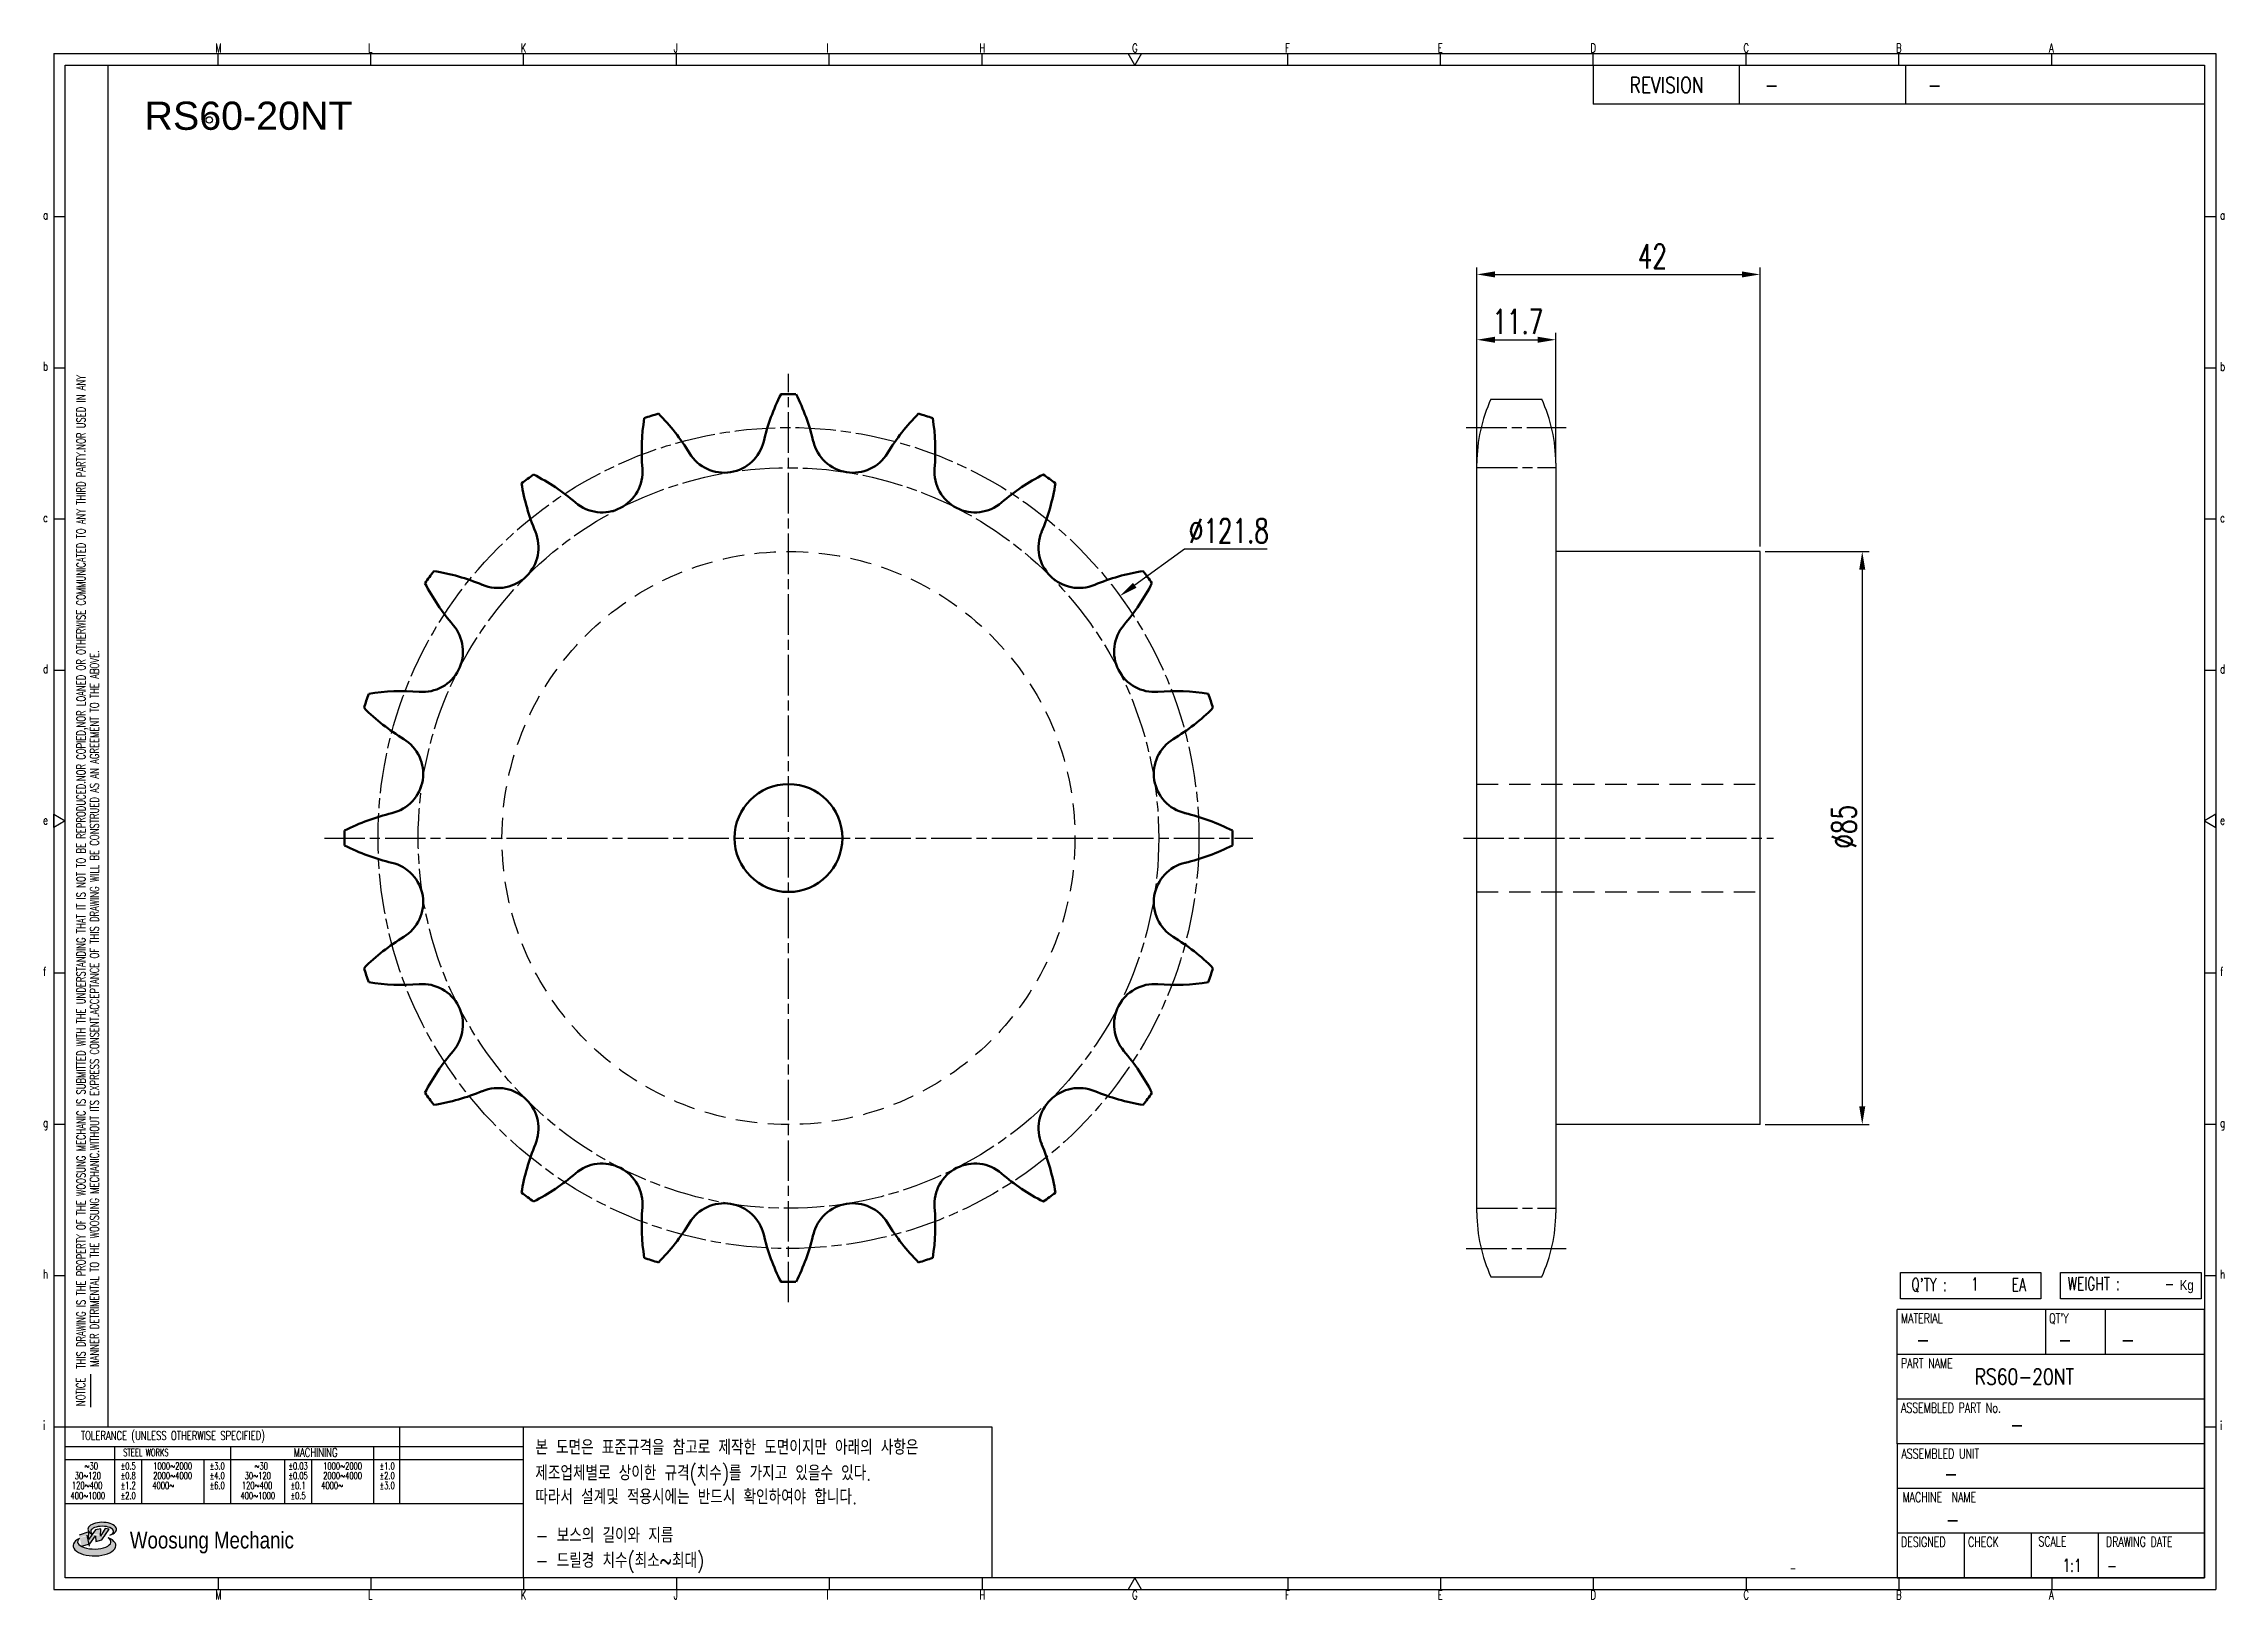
# Model space of a CAD drawing. Header units: millimetres. Extents: x 24105 to 24429, y 30 to 261.
import ezdxf
from ezdxf.enums import TextEntityAlignment as Align

# ---------------------------------------------------------------- set-up
doc = ezdxf.new("R2010")
doc.units = ezdxf.units.MM
for name, pattern in [('AM_ISO08W050', [18, 12, -1.5, 3, -1.5]), ('AM_ISO08W050x2', [9, 6, -0.75, 1.5, -0.75]), ('HIDDEN', [9.525, 6.35, -3.175])]:
    doc.linetypes.add(name, pattern=pattern)
for name, color, linetype, lineweight in [('AM_0N', 7, 'Continuous', 50), ('AM_7', 4, 'AM_ISO08W050', 25), ('AM_7N', 4, 'AM_ISO08W050', 25)]:
    doc.layers.add(name, color=color, linetype=linetype, lineweight=lineweight)
for name, color, linetype in [('HL', 2, 'HIDDEN'), ('S-DIM', 7, 'Continuous'), ('TITLE', 7, 'Continuous'), ('도면레이아웃', 7, 'Continuous')]:
    doc.layers.add(name, color=color, linetype=linetype)
doc.styles.add('HAN', font='ROMANS.shx', dxfattribs={"width": 0.7, "bigfont": 'whgtxt.shx'})
doc.styles.add('HKD_ST2', font='romans.shx', dxfattribs={"width": 0.7, "height": 4, "bigfont": '@extfont2.shx'})
doc.styles.add('HSG', font='SIMPLEX.shx', dxfattribs={"width": 0.7, "bigfont": 'HSG.shx'})
doc.styles.add('ROMANS', font='romans.shx', dxfattribs={"width": 0.7, "bigfont": 'whgtxt.shx'})
doc.styles.add('SLDTEXTSTYLE4', font='arial.ttf', dxfattribs={"width": 0.8})
doc.styles.get("Standard").update_dxf_attribs({"font": 'arial.ttf'})
doc.dimstyles.new('APP6', dxfattribs={"dimscale": 1.5, "dimtxt": 2.4, "dimasz": 1.8, "dimexe": 0.7, "dimexo": 0.5, "dimgap": 0.6, "dimtad": 1, "dimtoh": 1, "dimdec": 1, "dimrnd": 0.01, "dimzin": 9, "dimdsep": 46, "dimtxsty": 'HSG', "dimcen": 0, "dimclrd": 1, "dimclre": 1, "dimclrt": 256, "dimazin": 2, "dimtp": 1, "dimtm": 1, "dimtfac": 0.5, "dimtdec": 1, "dimtofl": 0, "dimtmove": 0, "dimatfit": 3, "dimfxl": 0, "dimtvp": 1, "dimtolj": 2, "dimlwd": -1, "dimlwe": -1, "dimarcsym": 0})

# ---------------------------------------------------------------- blocks, each defined once
blk = doc.blocks.new('SUYWSHJH')
at = {"layer": '도면레이아웃'}
h = blk.add_hatch(color=10, dxfattribs=at)
h.paths.add_polyline_path([(1.544, 35.177), (1.554, 34.966), (1.779, 35.034), (2.054, 35.422), (1.908, 35.446), (1.728, 35.167), (1.741, 35.439), (1.547, 35.405), (1.292, 35.041), (1.295, 35.33), (0.943, 35.208), (1.03, 34.8), (1.336, 34.885)])
edge = h.paths.add_edge_path()
edge.add_ellipse((1.795, 35.421), major_axis=(-0.53, 0), ratio=0.487785, start_angle=122.36065, end_angle=403.39574)
edge.add_line((1.411, 35.244), (1.419, 35.261))
edge.add_ellipse((1.798, 35.344), major_axis=(-0.423, 0), ratio=0.444396, start_angle=131.58977, end_angle=386.19408, ccw=False)
edge = h.paths.add_edge_path()
edge.add_ellipse((1.512, 34.815), major_axis=(-0.793, 0), ratio=0.480113, start_angle=314.67633, end_angle=590.85213)
edge.add_ellipse((1.501, 34.958), major_axis=(-0.62, 0), ratio=0.43311, start_angle=331.7024, end_angle=574.42495, ccw=False)
for p, q in [((0, 90.118), (80.15, 90.118)), ((0, 90.118), (0, 33.191)), ((6.089, 89.693), (6.089, 90.118)), ((11.753, 89.693), (11.753, 90.118)), ((17.418, 89.693), (17.418, 90.118)), ((23.082, 89.693), (23.082, 90.118)), ((28.746, 89.693), (28.746, 90.118)), ((34.411, 89.693), (34.411, 90.118)), ((45.739, 89.693), (45.739, 90.118)), ((51.404, 89.693), (51.404, 90.118)), ((57.068, 89.693), (57.068, 90.118)), ((62.732, 89.693), (62.732, 90.118)), ((68.397, 89.693), (68.397, 90.118)), ((74.061, 89.693), (74.061, 90.118)), ((80.15, 90.118), (80.15, 33.191)), ((0, 84.085), (0.425, 84.085)), ((79.725, 84.085), (80.15, 84.085)), ((0, 78.478), (0.425, 78.478)), ((79.725, 78.478), (80.15, 78.478)), ((0, 72.87), (0.425, 72.87)), ((79.725, 72.87), (80.15, 72.87)), ((0, 67.262), (0.425, 67.262)), ((79.725, 67.262), (80.15, 67.262)), ((0, 56.047), (0.425, 56.047)), ((79.725, 56.047), (80.15, 56.047)), ((0, 50.439), (0.425, 50.439)), ((79.725, 50.439), (80.15, 50.439)), ((0, 44.832), (0.425, 44.832)), ((79.725, 44.832), (80.15, 44.832)), ((1.377, 39.947), (1.377, 41.174)), ((0, 39.224), (0.425, 39.224)), ((79.725, 39.224), (80.15, 39.224)), ((0, 33.191), (80.15, 33.191)), ((6.089, 33.616), (6.089, 33.191)), ((11.753, 33.616), (11.753, 33.191)), ((17.418, 33.616), (17.418, 33.191)), ((23.082, 33.616), (23.082, 33.191)), ((28.746, 33.616), (28.746, 33.191)), ((34.411, 33.616), (34.411, 33.191)), ((45.739, 33.616), (45.739, 33.191)), ((51.404, 33.616), (51.404, 33.191)), ((57.068, 33.616), (57.068, 33.191)), ((62.732, 33.616), (62.732, 33.191)), ((68.397, 33.616), (68.397, 33.191)), ((74.061, 33.616), (74.061, 33.191))]:
    blk.add_line(p, q)
at = {"color": 2}
for p, q in [((2.017, 39.224), (2.017, 89.693)), ((0.425, 39.224), (17.418, 39.224)), ((12.816, 39.224), (12.816, 36.382)), ((17.418, 33.616), (17.418, 39.224)), ((0.425, 38.487), (17.418, 38.487)), ((0.425, 38.012), (17.418, 38.012)), ((2.257, 38.487), (2.257, 36.382)), ((3.257, 38.012), (3.257, 36.382)), ((5.557, 38.012), (5.557, 36.382)), ((6.557, 38.5), (6.557, 36.382)), ((8.557, 38.012), (8.557, 36.382)), ((9.557, 38.026), (9.557, 36.382)), ((11.857, 38.487), (11.857, 36.382)), ((0.425, 36.382), (17.418, 36.382))]:
    blk.add_line(p, q, dxfattribs=at)
at = {"color": 6, "ltscale": 0.5}
for p, q in [((57.068, 89.693), (57.068, 88.246)), ((62.47, 89.693), (62.47, 88.246)), ((68.635, 89.693), (68.635, 88.246)), ((79.725, 88.246), (57.068, 88.246)), ((68.336, 38.59), (68.336, 43.563)), ((79.725, 43.563), (68.336, 43.563)), ((73.827, 43.563), (73.827, 41.905)), ((76.037, 43.563), (76.037, 41.905)), ((79.725, 38.59), (79.725, 43.563)), ((79.725, 41.905), (68.336, 41.905)), ((79.725, 40.248), (68.336, 40.248)), ((68.336, 38.59), (68.336, 33.616)), ((79.725, 38.59), (68.336, 38.59)), ((79.725, 33.616), (79.725, 38.59)), ((79.725, 36.932), (68.336, 36.932)), ((79.725, 35.274), (68.336, 35.274)), ((70.822, 33.616), (70.822, 35.274)), ((73.309, 33.616), (73.309, 35.274)), ((75.796, 33.616), (75.796, 35.274)), ((68.336, 33.616), (79.725, 33.616))]:
    blk.add_line(p, q, dxfattribs=at)
for points in [[(40.075, 89.693), (39.83, 90.118), (40.32, 90.118)], [(0.425, 89.693), (79.725, 89.693), (79.725, 33.616), (0.425, 33.616)], [(0.425, 61.679), (0, 61.433), (0, 61.924)], [(79.725, 61.679), (80.15, 61.433), (80.15, 61.924)], [(40.075, 33.616), (39.83, 33.191), (40.32, 33.191)]]:
    blk.add_lwpolyline(points, close=True)
at = {"layer": 'TITLE', "color": 20}
for p, q in [((68.449, 43.961), (68.449, 44.936)), ((68.449, 44.936), (73.654, 44.936)), ((73.654, 44.936), (73.654, 43.961)), ((74.39, 43.961), (74.39, 44.936)), ((74.39, 44.936), (79.595, 44.936)), ((79.595, 44.936), (79.595, 43.961)), ((73.654, 43.961), (68.449, 43.961)), ((79.595, 43.961), (74.39, 43.961))]:
    blk.add_line(p, q, dxfattribs=at)
at = {"layer": '도면레이아웃'}
for p, q in [((1.295, 35.33), (0.943, 35.208)), ((1.03, 34.8), (1.336, 34.885)), ((1.224, 35.208), (1.311, 34.8)), ((1.224, 35.208), (1.224, 35.208)), ((1.547, 35.405), (1.292, 35.041)), ((1.292, 35.041), (1.295, 35.33)), ((1.336, 34.885), (1.544, 35.177)), ((1.419, 35.261), (1.411, 35.244)), ((1.544, 35.177), (1.554, 34.966)), ((1.741, 35.439), (1.547, 35.405)), ((1.554, 34.966), (1.779, 35.034)), ((1.908, 35.446), (1.728, 35.167)), ((1.728, 35.167), (1.741, 35.439)), ((1.779, 35.034), (2.054, 35.422)), ((2.054, 35.422), (1.908, 35.446))]:
    blk.add_line(p, q, dxfattribs=at)
for centre, major_axis, ratio, start_param, end_param in [((1.795, 35.421), (-0.53, 0), 0.487785, 2.135596, 7.040584), ((1.512, 34.815), (-0.793, 0), 0.480113, 5.492138, 10.312315), ((1.501, 34.958), (-0.62, 0), 0.43311, 5.789299, 10.025607), ((1.798, 35.344), (-0.423, 0), 0.444396, 2.296675, 6.740358)]:
    blk.add_ellipse(centre, major_axis=major_axis, ratio=ratio, start_param=start_param, end_param=end_param, dxfattribs=at)
at = {"color": 4, "style": 'HKD_ST2', "width": 0.7}
for s, p in [('M', (5.988, 90.164)), ('L', (11.652, 90.164)), ('K', (17.316, 90.164)), ('J', (22.981, 90.164)), ('I', (28.645, 90.164)), ('H', (34.309, 90.164)), ('G', (39.974, 90.164)), ('F', (45.638, 90.164)), ('E', (51.302, 90.164)), ('D', (56.967, 90.164)), ('C', (62.631, 90.164)), ('B', (68.295, 90.164)), ('A', (73.96, 90.164)), ('a', (-0.395, 83.976)), ('a', (80.305, 83.97)), ('b', (-0.395, 78.368)), ('b', (80.305, 78.362)), ('c', (-0.395, 72.76)), ('c', (80.305, 72.754)), ('d', (-0.395, 67.153)), ('d', (80.305, 67.147)), ('e', (-0.395, 61.545)), ('e', (80.305, 61.539)), ('f', (-0.395, 55.937)), ('f', (80.305, 55.931)), ('g', (-0.395, 50.33)), ('g', (80.305, 50.324)), ('h', (-0.395, 44.722)), ('h', (80.305, 44.716)), ('i', (-0.395, 39.114)), ('i', (80.305, 39.108)), ('M', (5.988, 32.824)), ('L', (11.652, 32.824)), ('K', (17.316, 32.824)), ('J', (22.981, 32.824)), ('I', (28.645, 32.824)), ('H', (34.309, 32.824)), ('G', (39.974, 32.824)), ('F', (45.638, 32.824)), ('E', (51.302, 32.824)), ('D', (56.967, 32.824)), ('C', (62.631, 32.824)), ('B', (68.295, 32.824)), ('A', (73.96, 32.824))]:
    blk.add_text(s, height=0.326, dxfattribs=at).set_placement(p)
for s, height, style, width, p in [('REVISION', 0.5806, 'HAN', 0.8, (58.415, 88.664)), ('-', 0.581, 'HAN', 0.8, (63.426, 88.664)), ('-', 0.581, 'HAN', 0.8, (69.468, 88.664)), ("Q'TY : ", 0.4746, 'HKD_ST2', 0.7, (68.857, 44.253)), ('1', 0.475, 'HKD_ST2', 0.7, (71.071, 44.275)), ('EA', 0.4746, 'HKD_ST2', 0.7, (72.578, 44.253)), ('WEIGHT : ', 0.4746, 'HKD_ST2', 0.7, (74.65, 44.286)), ('-', 0.581, 'HAN', 0.8, (69.029, 42.157)), ('-', 0.581, 'HAN', 0.8, (74.289, 42.157)), ('-', 0.581, 'HAN', 0.8, (76.623, 42.157)), ('-', 0.581, 'HAN', 0.8, (72.515, 39.013)), ('-', 0.581, 'HAN', 0.8, (70.067, 37.189)), ('-', 0.581, 'HAN', 0.8, (70.126, 35.48)), ('1:1', 0.4746, 'HKD_ST2', 0.7, (74.458, 33.848)), ('-', 0.475, 'HKD_ST2', 0.7, (76.112, 33.837))]:
    blk.add_text(s, height=height, dxfattribs=dict(style=style, width=width)).set_placement(p)
at = {"color": 6, "style": 'HKD_ST2', "width": 0.7}
for s, p in [(' THIS DRAWING IS THE PROPERTY OF THE WOOSUNG MECHANIC IS SUBMITTED WITH THE UNDERSTANDING THAT IT IS NOT TO BE REPRODUCED.NOR COPIED,NOR LOANED OR OTHERWISE COMMUNICATED TO ANY THIRD PARTY.NOR USED IN ANY', (1.173, 41.217)), ('MANNER DETRIMENTAL TO THE WOOSUNG MECHANIC.WITHOUT ITS EXPRESS CONSENT.ACCEPTANCE OF THIS DRAWING WILL BE CONSTRUED AS AN AGREEMENT TO THE ABOVE.', (1.672, 41.447))]:
    blk.add_text(s, height=0.326266, rotation=90, dxfattribs=at).set_placement(p)
at = {"style": 'HKD_ST2', "width": 0.7}
blk.add_text('-', height=0.475, dxfattribs=at).set_placement((78.613, 44.286), align=Align.RIGHT)
at = {"color": 4, "style": 'HKD_ST2', "width": 0.7}
for s, height, p in [('MATERIAL', 0.3651, (68.474, 43.425)), ("QT'Y", 0.3651, (73.965, 43.425)), ('PART NAME', 0.3651, (68.474, 41.756)), ('ASSEMBLED PART No.', 0.36511, (68.474, 40.109)), ('ASSEMBLED UNIT', 0.36511, (68.49, 38.408)), ('MACHINE  NAME', 0.36511, (68.532, 36.794)), ('DESIGNED', 0.3651, (68.474, 35.136)), ('CHECK', 0.3651, (70.961, 35.136)), ('SCALE', 0.3651, (73.566, 35.153)), ('DRAWING DATE', 0.36511, (76.071, 35.141))]:
    blk.add_text(s, height=height, dxfattribs=at).set_placement(p, align=Align.TOP_LEFT)
at = {"style": 'HKD_ST2', "width": 0.7}
blk.add_text('NOTICE', height=0.3263, rotation=90, dxfattribs=at).set_placement((1.163, 39.988))
for s, height, style, width, p in [('TOLERANCE (UNLESS OTHERWISE SPECIFIED)', 0.32627, 'HKD_ST2', 0.7, (4.417, 38.896)), ('-', 0.326, 'ROMANS', 0.65, (64.469, 33.975))]:
    blk.add_text(s, height=height, dxfattribs=dict(style=style, width=width)).set_placement(p, align=Align.MIDDLE_CENTER)
at = {"color": 4, "style": 'HKD_ST2', "width": 0.7}
for s, height, p in [('STEEL WORKS', 0.26101, (3.416, 38.268)), ('MACHINING', 0.3263, (9.707, 38.27)), ('%%P0.5', 0.261, (2.757, 37.762)), ('%%P0.8', 0.261, (2.757, 37.411)), ('%%P3.0', 0.261, (6.057, 37.762)), ('%%P4.0', 0.261, (6.057, 37.411)), ('%%P0.03', 0.261, (9.057, 37.762)), ('%%P0.05', 0.261, (9.057, 37.411)), ('%%P1.0', 0.261, (12.357, 37.762)), ('%%P2.0', 0.261, (12.357, 37.411)), ('%%P1.2', 0.261, (2.757, 37.045)), ('%%P2.0', 0.261, (2.757, 36.67)), ('%%P6.0', 0.261, (6.057, 37.045)), ('%%P0.1', 0.261, (9.057, 37.045)), ('%%P0.5', 0.261, (9.057, 36.67)), ('%%P3.0', 0.261, (12.357, 37.045))]:
    blk.add_text(s, height=height, dxfattribs=at).set_placement(p, align=Align.MIDDLE)
for s, height, p in [('30%%126120', 0.261, (1.263, 37.411)), ('%%12630', 0.261, (1.389, 37.762)), ('2000%%1264000', 0.26101, (4.407, 37.411)), ('1000%%1262000', 0.26101, (4.407, 37.762)), ('30%%126120', 0.261, (7.563, 37.411)), ('%%12630', 0.261, (7.689, 37.762)), ('2000%%1264000', 0.26101, (10.707, 37.411)), ('1000%%1262000', 0.26101, (10.707, 37.762)), ('400%%1261000', 0.26101, (1.263, 36.67)), ('120%%126400', 0.26101, (1.237, 37.045)), ('4000%%126', 0.261, (4.061, 37.045)), ('400%%1261000', 0.26101, (7.563, 36.67)), ('120%%126400', 0.26101, (7.537, 37.045)), ('4000%%126', 0.261, (10.321, 37.045))]:
    blk.add_text(s, height=height, dxfattribs=at).set_placement(p, align=Align.MIDDLE_CENTER)
at = {"color": 1, "style": 'SLDTEXTSTYLE4', "width": 0.8}
blk.add_text('Woosung Mechanic', height=0.61957, dxfattribs=at).set_placement((2.822, 34.711))
at = {"layer": 'TITLE', "width": 0.8}
blk.add_text('Kg', height=0.3789, dxfattribs=at).set_placement((78.807, 44.286))
blk = doc.blocks.new('*D2')
at = {"layer": 'Defpoints', "color": 0, "transparency": 16777216}
for p in [(24359.81, 226.72), (24317.81, 191.51), (24359.81, 185.62)]:
    blk.add_point(p, dxfattribs=at)
at = {"layer": 'S-DIM', "color": 1, "transparency": 16777216}
for p, q in [((24317.81, 192.26), (24317.81, 227.77)), ((24320.51, 226.72), (24357.11, 226.72)), ((24359.81, 186.37), (24359.81, 227.77))]:
    blk.add_line(p, q, dxfattribs=at)
for points in [[(24320.51, 227.17), (24320.51, 226.27), (24317.81, 226.72)], [(24357.11, 227.17), (24357.11, 226.27), (24359.81, 226.72)]]:
    blk.add_solid(points, dxfattribs=at)
at = {"layer": 'S-DIM', "transparency": 16777216, "insert": (24343.84, 229.42), "char_height": 3.6, "attachment_point": 5, "style": 'HSG'}
blk.add_mtext('\\A2;42', dxfattribs=at)
blk = doc.blocks.new('*D3')
at = {"layer": 'Defpoints', "color": 0, "transparency": 16777216}
for p in [(24329.51, 217.03), (24317.81, 198.72), (24329.51, 198.72)]:
    blk.add_point(p, dxfattribs=at)
at = {"layer": 'S-DIM', "color": 1, "transparency": 16777216}
for p, q in [((24317.81, 199.47), (24317.81, 218.08)), ((24320.51, 217.03), (24326.81, 217.03)), ((24329.51, 199.47), (24329.51, 218.08))]:
    blk.add_line(p, q, dxfattribs=at)
for points in [[(24320.51, 217.48), (24320.51, 216.58), (24317.81, 217.03)], [(24326.81, 217.48), (24326.81, 216.58), (24329.51, 217.03)]]:
    blk.add_solid(points, dxfattribs=at)
at = {"layer": 'S-DIM', "transparency": 16777216, "insert": (24323.88, 219.73), "char_height": 3.6, "attachment_point": 5, "style": 'HSG'}
blk.add_mtext('\\A2;11.7', dxfattribs=at)
blk = doc.blocks.new('*D4')
at = {"layer": 'Defpoints', "color": 0, "transparency": 16777216}
for p in [(24264.87, 179.02), (24166.51, 107.22)]:
    blk.add_point(p, dxfattribs=at)
at = {"layer": 'S-DIM', "color": 1, "transparency": 16777216}
for p, q in [((24274.41, 185.99), (24267.05, 180.62)), ((24286.71, 185.99), (24274.41, 185.99))]:
    blk.add_line(p, q, dxfattribs=at)
blk.add_solid([(24266.78, 180.98), (24267.32, 180.25), (24264.87, 179.02)], dxfattribs=at)
at = {"layer": 'S-DIM', "transparency": 16777216, "insert": (24281.01, 188.69), "char_height": 3.6, "attachment_point": 5, "style": 'HSG'}
blk.add_mtext('\\A2;∅121.8', dxfattribs=at)
blk = doc.blocks.new('*D5')
at = {"layer": 'Defpoints', "color": 0, "transparency": 16777216}
for p in [(24359.81, 185.62), (24359.81, 100.62), (24374.97, 100.62)]:
    blk.add_point(p, dxfattribs=at)
at = {"layer": 'S-DIM', "color": 1, "transparency": 16777216}
for p, q in [((24360.56, 185.62), (24376.02, 185.62)), ((24374.97, 182.92), (24374.97, 103.32)), ((24360.56, 100.62), (24376.02, 100.62))]:
    blk.add_line(p, q, dxfattribs=at)
for points in [[(24374.52, 182.92), (24375.42, 182.92), (24374.97, 185.62)], [(24374.52, 103.32), (24375.42, 103.32), (24374.97, 100.62)]]:
    blk.add_solid(points, dxfattribs=at)
at = {"layer": 'S-DIM', "transparency": 16777216, "insert": (24372.27, 144.79), "char_height": 3.6, "attachment_point": 5, "rotation": 90, "style": 'HSG'}
blk.add_mtext('\\A2;%%c85', dxfattribs=at)

msp = doc.modelspace()

# ---------------------------------------------------------------- linework, layer by layer
for p, q in [((24319.89, 208.22), (24327.42, 208.22)), ((24317.81, 87.53), (24317.81, 198.72)), ((24329.51, 198.72), (24329.51, 87.53)), ((24359.81, 185.62), (24329.51, 185.62)), ((24359.81, 100.62), (24359.81, 185.62)), ((24359.81, 100.62), (24329.51, 100.62)), ((24319.89, 78.03), (24327.42, 78.03))]:
    msp.add_line(p, q)
at = {"color": 4}
msp.add_lwpolyline([(24176.4, 55.8), (24245.87, 55.8), (24245.87, 33.36), (24176.4, 33.36)], close=True, dxfattribs=at)
msp.add_circle((24129.77, 249.63), 0.483)
for centre, start, end in [((24340.51, 198.72), 155.2599, 180), ((24306.81, 198.72), 0, 24.7401), ((24340.51, 87.53), 180, 204.7401), ((24306.81, 87.53), 335.2599, 0)]:
    msp.add_arc(centre, 22.7, start, end)
at = {"layer": 'AM_0N'}
msp.add_circle((24215.69, 143.12), 8, dxfattribs=at)
for centre, radius, start, end in [((24242.62, 194.73), 31.44, 153.0871, 166.75), ((24215.69, 143.12), 65.85, 89.0329, 90.9671), ((24188.77, 194.73), 31.44, 13.25, 26.9129), ((24225.35, 200.53), 31.44, 171.0871, 184.75), ((24215.69, 143.12), 65.85, 107.0329, 108.9671), ((24174.13, 183.89), 31.44, 31.25, 44.9129), ((24257.25, 183.89), 31.44, 135.0871, 148.75), ((24215.69, 143.12), 65.85, 71.0329, 72.9671), ((24206.03, 200.53), 31.44, 355.25, 8.9129), ((24206.16, 203.32), 6.01, 211.25, 346.75), ((24225.23, 203.32), 6.01, 193.25, 328.75), ((24188.02, 197.43), 6.01, 229.25, 4.75), ((24243.36, 197.43), 6.01, 175.25, 310.75), ((24215.69, 143.12), 65.85, 125.0329, 126.9671), ((24207.14, 200.7), 31.44, 189.0871, 202.75), ((24163.57, 169.05), 31.44, 49.25, 62.9129), ((24267.81, 169.05), 31.44, 117.0871, 130.75), ((24224.25, 200.7), 31.44, 337.25, 350.9129), ((24215.69, 143.12), 65.85, 53.0329, 54.9671), ((24172.6, 186.22), 6.01, 247.25, 22.75), ((24258.79, 186.22), 6.01, 157.25, 292.75), ((24215.69, 143.12), 65.85, 143.0329, 144.9671), ((24158.11, 151.68), 31.44, 67.25, 80.9129), ((24273.27, 151.68), 31.44, 99.0871, 112.75), ((24215.69, 143.12), 65.85, 35.0329, 36.9671), ((24189.76, 195.24), 31.44, 207.0871, 220.75), ((24241.62, 195.24), 31.44, 319.25, 332.9129), ((24161.39, 170.79), 6.01, 265.25, 40.75), ((24270, 170.79), 6.01, 139.25, 274.75), ((24215.69, 143.12), 65.85, 161.0329, 162.9671), ((24174.93, 184.68), 31.44, 225.0871, 238.75), ((24158.29, 133.46), 31.44, 85.25, 98.9129), ((24273.1, 133.46), 31.44, 81.0871, 94.75), ((24256.46, 184.68), 31.44, 301.25, 314.9129), ((24215.69, 143.12), 65.85, 17.0329, 18.9671), ((24155.49, 152.66), 6.01, 283.25, 58.75), ((24275.89, 152.66), 6.01, 121.25, 256.75), ((24164.08, 116.2), 31.44, 103.25, 116.9129), ((24267.3, 116.2), 31.44, 63.0871, 76.75), ((24215.69, 143.12), 65.85, 179.0329, 180.9671), ((24215.69, 143.12), 65.85, 359.0329, 0.9671), ((24164.08, 170.05), 31.44, 243.0871, 256.75), ((24155.49, 133.59), 6.01, 301.25, 76.75), ((24275.89, 133.59), 6.01, 103.25, 238.75), ((24267.3, 170.05), 31.44, 283.25, 296.9129), ((24174.93, 101.57), 31.44, 121.25, 134.9129), ((24256.46, 101.57), 31.44, 45.0871, 58.75), ((24215.69, 143.12), 65.85, 197.0329, 198.9671), ((24215.69, 143.12), 65.85, 341.0329, 342.9671), ((24158.29, 152.78), 31.44, 261.0871, 274.75), ((24161.39, 115.45), 6.01, 319.25, 94.75), ((24270, 115.45), 6.01, 85.25, 220.75), ((24273.1, 152.78), 31.44, 265.25, 278.9129), ((24189.76, 91), 31.44, 139.25, 152.9129), ((24241.62, 91), 31.44, 27.0871, 40.75), ((24215.69, 143.12), 65.85, 215.0329, 216.9671), ((24158.11, 134.57), 31.44, 279.0871, 292.75), ((24172.6, 100.03), 6.01, 337.25, 112.75), ((24258.79, 100.03), 6.01, 67.25, 202.75), ((24273.27, 134.57), 31.44, 247.25, 260.9129), ((24215.69, 143.12), 65.85, 323.0329, 324.9671), ((24207.14, 85.54), 31.44, 157.25, 170.9129), ((24224.25, 85.54), 31.44, 9.0871, 22.75), ((24188.02, 88.82), 6.01, 355.25, 130.75), ((24243.36, 88.82), 6.01, 49.25, 184.75), ((24163.57, 117.19), 31.44, 297.0871, 310.75), ((24267.81, 117.19), 31.44, 229.25, 242.9129), ((24215.69, 143.12), 65.85, 233.0329, 234.9671), ((24225.35, 85.72), 31.44, 175.25, 188.9129), ((24206.16, 82.93), 6.01, 13.25, 148.75), ((24225.23, 82.93), 6.01, 31.25, 166.75), ((24206.03, 85.72), 31.44, 351.0871, 4.75), ((24215.69, 143.12), 65.85, 305.0329, 306.9671), ((24174.13, 102.36), 31.44, 315.0871, 328.75), ((24242.62, 91.51), 31.44, 193.25, 206.9129), ((24188.77, 91.51), 31.44, 333.0871, 346.75), ((24257.25, 102.36), 31.44, 211.25, 224.9129), ((24215.69, 143.12), 65.85, 251.0329, 252.9671), ((24215.69, 143.12), 65.85, 287.0329, 288.9671), ((24215.69, 143.12), 65.85, 269.0329, 270.9671)]:
    msp.add_arc(centre, radius, start, end, dxfattribs=at)
at = {"layer": 'AM_7', "linetype": 'AM_ISO08W050x2'}
for p, q in [((24317.81, 198.06), (24329.51, 198.06)), ((24317.81, 88.19), (24329.51, 88.19))]:
    msp.add_line(p, q, dxfattribs=at)
for radius in [60.89, 54.93]:
    msp.add_circle((24215.69, 143.12), radius, dxfattribs=at)
at = {"layer": 'AM_7N', "linetype": 'AM_ISO08W050x2'}
for p, q in [((24215.69, 74.27), (24215.69, 211.98)), ((24316.24, 204.01), (24331.07, 204.01)), ((24146.84, 143.12), (24284.55, 143.12)), ((24315.81, 143.12), (24361.81, 143.12)), ((24316.24, 82.23), (24331.07, 82.23))]:
    msp.add_line(p, q, dxfattribs=at)
at = {"layer": 'HL', "ltscale": 0.5}
for p, q in [((24317.81, 151.12), (24359.81, 151.12)), ((24317.81, 135.12), (24359.81, 135.12))]:
    msp.add_line(p, q, dxfattribs=at)
msp.add_circle((24215.69, 143.12), 42.5, dxfattribs=at)

# ---------------------------------------------------------------- block references
at = {"xscale": 4.001836980422727, "yscale": 4.001836980422727, "zscale": 4.001836980422727}
msp.add_blockref('SUYWSHJH', (24106.7, -101.17), dxfattribs=at)

# ---------------------------------------------------------------- texts
at = {"color": 2}
msp.add_text('RS60-20NT', height=4.181, dxfattribs=at).set_placement((24120.17, 248.17))
at = {"style": 'HAN', "width": 0.8}
msp.add_text('RS60-20NT', height=2.323, dxfattribs=at).set_placement((24391.66, 62.05))
at = {"color": 4, "style": 'HAN', "width": 0.8}
for s, p in [('본 도면은 표준규격을 참고로 제작한 도면이지만 아래의 사항은', (24178.14, 51.64)), ('제조업체별로 상이한 규격(치수)를 가지고 있을수 있다.', (24178.14, 47.83)), ('따라서 설계및 적용시에는 반드시 확인하여야 합니다.', (24178.14, 44.29)), ('- 보스의 길이와 지름', (24178.14, 38.59)), ('- 드릴경 치수(최소~최대)', (24178.14, 34.85))]:
    msp.add_text(s, height=2.1985, dxfattribs=at).set_placement(p)

# ---------------------------------------------------------------- dimensions: what is measured, and where the dimension line sits
at = {"layer": 'S-DIM', "color": 1}
for base, p1, p2, picture, middle in [((24359.81, 226.72), (24317.81, 191.51), (24359.81, 185.62), '*D2', (24343.84, 226.72)), ((24329.51, 217.03), (24317.81, 198.72), (24329.51, 198.72), '*D3', (24323.88, 217.03))]:
    dim = msp.add_linear_dim(base=base, p1=p1, p2=p2, dimstyle='APP6', dxfattribs=at)
    dim.commit()
    dim.dimension.update_dxf_attribs({"geometry": picture, "text_midpoint": middle, "dimtype": 128})
dim = msp.add_diameter_dim_2p(p1=(24166.51, 107.22), p2=(24264.87, 179.02), dimstyle='APP6', dxfattribs=at)
dim.commit()
dim.dimension.update_dxf_attribs({"geometry": '*D4', "text_midpoint": (24281.01, 185.99), "dimtype": 131})
dim = msp.add_linear_dim(base=(24374.97, 100.62), p1=(24359.81, 185.62), p2=(24359.81, 100.62), angle=90, text='%%c<>', dimstyle='APP6', dxfattribs=at)
dim.commit()
dim.dimension.update_dxf_attribs({"geometry": '*D5', "text_midpoint": (24374.97, 144.79), "dimtype": 128})

doc.saveas('drawing.dxf')
